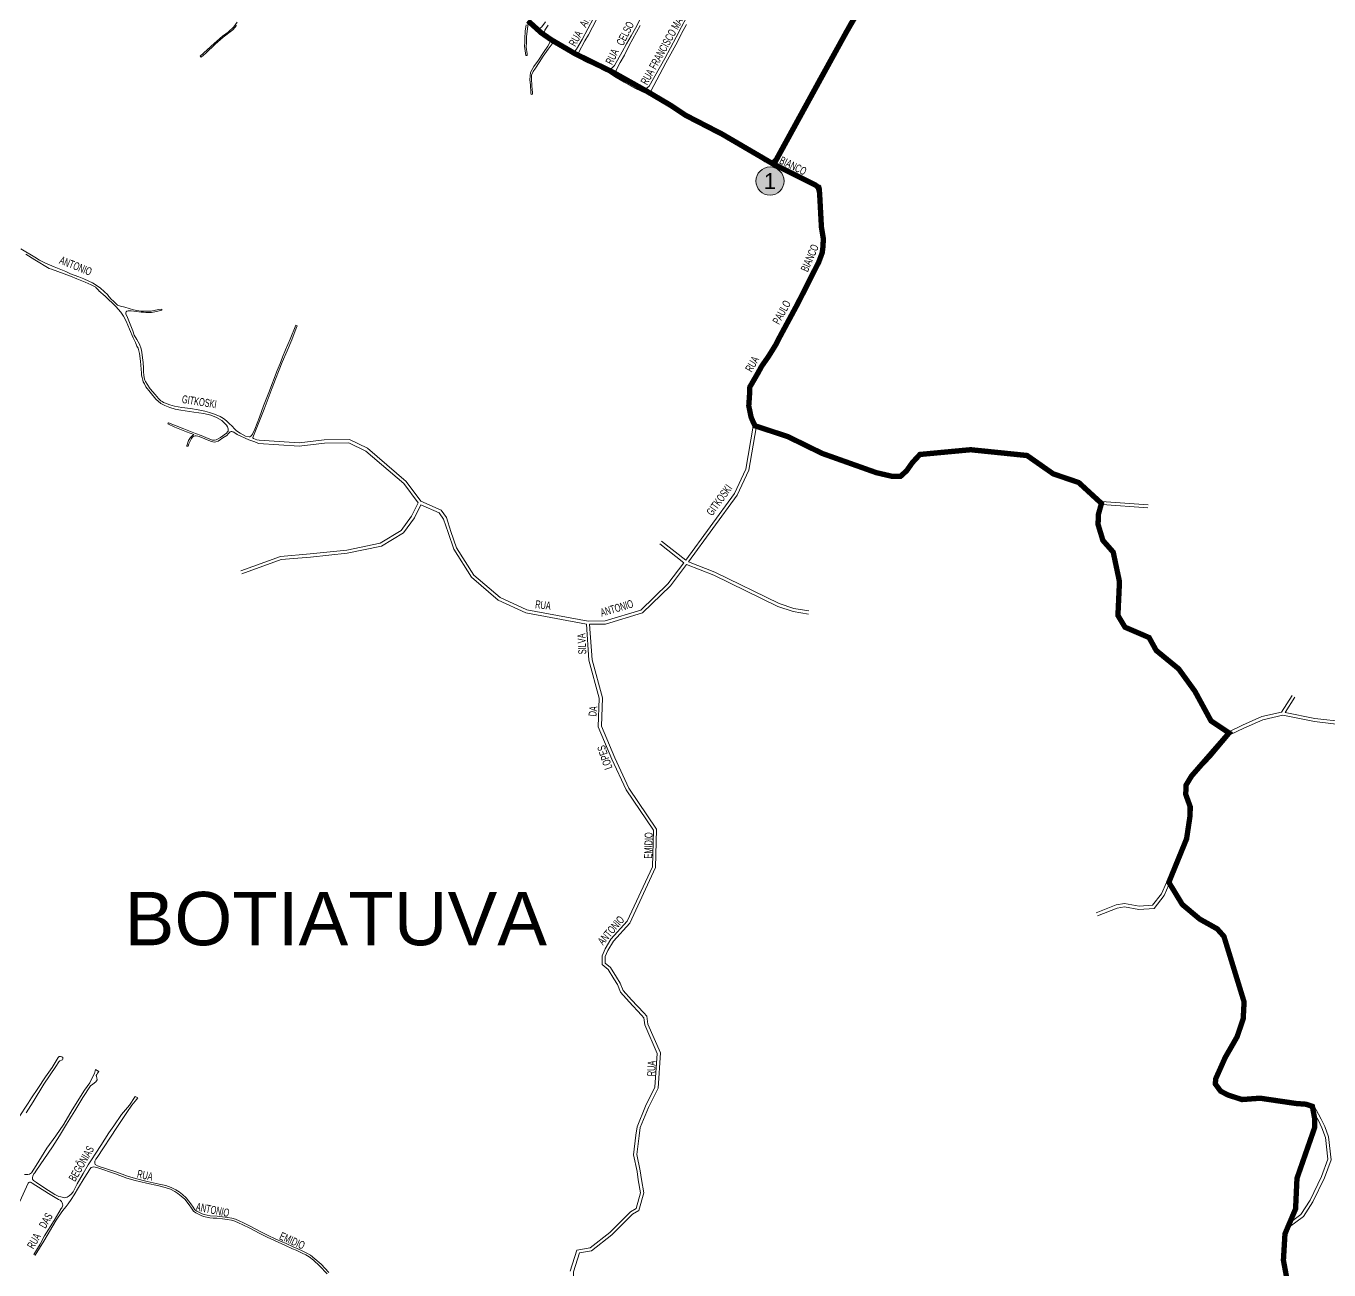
# Model space of a CAD drawing. Header units: millimetres. Extents: x 617885 to 663705, y 7172943 to 7234736.
# Drawn here: x 646972 to 649414, y 7178256 to 7180587 of the extents above; entities that cross this region are included whole.
import ezdxf
from ezdxf.enums import TextEntityAlignment as Align

# ---------------------------------------------------------------- set-up
doc = ezdxf.new("R2010")
doc.units = ezdxf.units.MM
doc.layers.add('BAIRROS', color=12, linetype='Continuous')
doc.layers.add('CMEI', color=51, linetype='Continuous')
doc.layers.add('TOP_VIAS 10.000', color=7, linetype='Continuous', lineweight=9)
doc.layers.add('VIAS', color=7, linetype='Continuous', lineweight=5)
doc.styles.add('LDUP', font='LDUP.SHX')
doc.styles.get("Standard").update_dxf_attribs({"font": 'arial.ttf'})

msp = doc.modelspace()

# ---------------------------------------------------------------- hatches: boundary and pattern name
at = {"layer": 'CMEI', "true_color": 0xffff99}
h = msp.add_hatch(color=51, dxfattribs=at)
edge = h.paths.add_edge_path()
edge.add_arc((648366.5, 7180296.7), 26.4, 0, 360)

# ---------------------------------------------------------------- linework, layer by layer
at = {"layer": 'BAIRROS', "lineweight": 40, "ltscale": 0.3, "const_width": 10}
for points in [[(648564.8, 7180670.8), (648517.9, 7180590.7), (648462.1, 7180490), (648377.5, 7180335.6), (648370.5, 7180329.9), (648277.1, 7180384.5), (648208.6, 7180419.8), (648180.6, 7180438.4), (648135.2, 7180465.2), (648072.1, 7180500.6), (648001.3, 7180535.3), (647957, 7180561.1), (647937.3, 7180574.8), (647912.6, 7180597.2)], [(649338.3, 7178224.2), (649328.9, 7178274.5), (649331.8, 7178323.8), (649351.7, 7178370.7), (649354.3, 7178427.9), (649387.2, 7178522.3), (649387.5, 7178539.7), (649383.2, 7178562.8), (649371.3, 7178566.8), (649352.6, 7178568.2), (649285.1, 7178578.1), (649251.2, 7178575.6), (649225.3, 7178584), (649211.3, 7178591.2), (649201.3, 7178604.7), (649201.9, 7178614.2), (649219.7, 7178654.2), (649242, 7178693), (649253.5, 7178726.8), (649255.2, 7178758.5), (649217.4, 7178881.3), (649204.8, 7178895.4), (649171.8, 7178913.9), (649139.4, 7178941.1), (649114.1, 7178982.7), (649147.4, 7179064.2), (649154, 7179108), (649154.1, 7179124.3), (649145.8, 7179147.4), (649146.4, 7179164.8), (649156.8, 7179182), (649227.1, 7179262.6), (649193.3, 7179285), (649163.1, 7179340.5), (649132.6, 7179382.6), (649090.5, 7179417.1), (649077.1, 7179441.3), (649031.9, 7179460.7), (649018.7, 7179482.8), (649021.6, 7179545.9), (649009.9, 7179601.3), (648990.5, 7179623.4), (648981.4, 7179653.3), (648982.1, 7179672.1), (648987.8, 7179692.7), (648945.2, 7179731.8), (648897.4, 7179748.1), (648848.3, 7179782.4), (648742.5, 7179793.3), (648647.5, 7179784.4), (648633.3, 7179769.1), (648622.8, 7179754.1), (648611.5, 7179743.7), (648594.3, 7179743.7), (648565.8, 7179750.3), (648464.2, 7179786.4), (648399.7, 7179818), (648338.3, 7179838.1), (648333, 7179849.6), (648330.9, 7179854.9), (648326.7, 7179875.5), (648328.3, 7179898.8), (648328.7, 7179910.8), (648344, 7179937.2), (648350.7, 7179949.5), (648363.9, 7179968.4), (648377, 7179989.5), (648383.9, 7180003), (648418.7, 7180067.5), (648457.9, 7180145), (648464.4, 7180162.5), (648465.9, 7180174.8), (648466.4, 7180189.1), (648462.9, 7180210.2), (648459.4, 7180275.3), (648457.2, 7180284.3), (648452.4, 7180288.8), (648373.7, 7180328.3), (648377.7, 7180335.5), (648510.3, 7180577.2), (648565.1, 7180670.7)], [(649338.3, 7178224.2), (649328.9, 7178274.5), (649331.8, 7178323.8), (649351.7, 7178370.7), (649354.3, 7178427.9), (649387.2, 7178522.3), (649387.5, 7178539.7), (649383.2, 7178562.8), (649371.3, 7178566.8), (649352.6, 7178568.2), (649285.1, 7178578.1), (649251.2, 7178575.6), (649225.3, 7178584), (649211.3, 7178591.2), (649201.3, 7178604.7), (649201.9, 7178614.2), (649219.7, 7178654.2), (649242, 7178693), (649253.5, 7178726.8), (649255.2, 7178758.5), (649217.4, 7178881.3), (649204.9, 7178895.4), (649171.8, 7178913.9), (649139.4, 7178941.1), (649114.1, 7178982.7), (649147.4, 7179064.2), (649154, 7179108), (649154.2, 7179124.3), (649145.8, 7179147.4), (649146.4, 7179164.8), (649156.8, 7179182), (649227.1, 7179262.6), (649193.3, 7179285), (649163.1, 7179340.5), (649132.6, 7179382.6), (649090.5, 7179417.1), (649077.1, 7179441.3), (649031.9, 7179460.7), (649018.7, 7179482.8), (649021.6, 7179545.9), (649009.9, 7179601.3), (648990.5, 7179623.4), (648981.5, 7179653.3), (648982.1, 7179672.1), (648987.8, 7179692.7), (648945.2, 7179731.8), (648897.4, 7179748.1), (648848.3, 7179782.5), (648742.5, 7179793.3), (648647.5, 7179784.4), (648633.3, 7179769.1), (648622.8, 7179754.1), (648611.5, 7179743.7), (648594.3, 7179743.7), (648565.8, 7179750.3), (648464.2, 7179786.4), (648399.7, 7179818), (648338.3, 7179838.1), (648333, 7179849.7), (648330.9, 7179854.9), (648326.7, 7179875.5), (648328.3, 7179898.8), (648328.7, 7179910.8), (648344, 7179937.2), (648350.7, 7179949.5), (648363.9, 7179968.4), (648377, 7179989.5), (648383.9, 7180003), (648418.7, 7180067.5), (648457.9, 7180145), (648464.4, 7180162.5), (648465.9, 7180174.8), (648466.5, 7180189.1), (648462.9, 7180210.2), (648459.4, 7180275.3), (648457.2, 7180284.3), (648452.4, 7180288.8), (648370.8, 7180329.7), (648277.4, 7180384.3), (648208.9, 7180419.7), (648180.9, 7180438.3), (648135.5, 7180465.1), (648072.4, 7180500.5), (648001.6, 7180535.2), (647957.3, 7180561), (647937.5, 7180574.6), (647912.9, 7180597.1)]]:
    msp.add_lwpolyline(points, dxfattribs=at)
at = {"layer": 'CMEI', "color": 7, "lineweight": 5}
msp.add_circle((648366.5, 7180296.7), 26.4, dxfattribs=at)
at = {"layer": 'VIAS', "color": 253, "flags": 128}
for points in [[(647366.7, 7180588.4), (647359.5, 7180580.1), (647341.2, 7180566.3), (647326.6, 7180553.4), (647308.9, 7180536.7), (647300.4, 7180528.9), (647298.3, 7180530.8), (647324.8, 7180554.8), (647339.9, 7180568.3), (647351, 7180576), (647361.2, 7180585.7), (647367.4, 7180594.4)], [(647913.1, 7180593.4), (647912.1, 7180582.3), (647910.3, 7180567.7), (647909.8, 7180556.4), (647909.7, 7180547.6), (647911, 7180535.4), (647911.4, 7180532.1), (647908.5, 7180532), (647907.3, 7180540.6), (647906.4, 7180549.4), (647906.7, 7180556.4), (647907.2, 7180564.1), (647907.8, 7180577.6), (647909.3, 7180589.4)], [(648439.8, 7180115.1), (648446.6, 7180128.2), (648457.1, 7180151.4), (648459.3, 7180158.1), (648461.1, 7180164.9), (648462.8, 7180173.8), (648463.3, 7180184.1), (648463.1, 7180191.1), (648461.9, 7180200.6), (648460.3, 7180211.2), (648458, 7180247.8), (648457.1, 7180262.4), (648456.2, 7180271.2), (648455.3, 7180277.9), (648453.9, 7180281.6), (648451.6, 7180285.2), (648449.2, 7180287.6), (648440.6, 7180292.3), (648413.1, 7180306.5), (648375.2, 7180324), (648357, 7180332.9), (648351.1, 7180336.5), (648319.1, 7180356.7), (648314, 7180360.3), (648299.5, 7180369.2), (648290.5, 7180373.6), (648282.4, 7180378.1), (648276.2, 7180380.5), (648271.1, 7180384.4), (648267.6, 7180386.2), (648253.2, 7180393.5), (648228.7, 7180406.9), (648201.5, 7180422), (648200, 7180423), (648179.3, 7180436.3), (648156.8, 7180448.6), (648134.9, 7180461), (648127.3, 7180464.1), (648112, 7180471.5), (648093.4, 7180481.8), (648078.4, 7180490.8), (648065.6, 7180498.9), (648054, 7180504.6), (648038.8, 7180512.6), (648028.4, 7180517.1), (648023.9, 7180518.9), (648008.1, 7180526.9), (647997.6, 7180532.9), (647986.1, 7180540.7), (647974.4, 7180548.2), (647966.7, 7180552.8), (647959.8, 7180556.6), (647950.4, 7180544.2), (647941.4, 7180530.5), (647933.9, 7180519.2), (647926.7, 7180508.6), (647922.5, 7180502.3), (647919.7, 7180495.4), (647919.4, 7180488.9), (647920.1, 7180475.4), (647921, 7180462.3), (647921.1, 7180459.6), (647918.5, 7180459.1), (647918.4, 7180461.9), (647917.4, 7180477.2), (647916.5, 7180486.6), (647916.9, 7180494.2), (647917.8, 7180500.4), (647924, 7180511.2), (647932.3, 7180523.4), (647941.8, 7180537.6), (647949.8, 7180549.5), (647953.8, 7180556.6), (647954.2, 7180558.4), (647946.2, 7180564.1), (647933.8, 7180573.2), (647925.1, 7180581.5), (647917.5, 7180590)], [(648445.1, 7180112.3), (648454.5, 7180130.2), (648459.8, 7180142.8), (648465.4, 7180158.5), (648467.8, 7180167), (648468.7, 7180170.8), (648468.6, 7180176.6), (648468.5, 7180185.7), (648468, 7180196.4), (648467.6, 7180202.7), (648465.8, 7180218.8), (648463.7, 7180241.3), (648463.3, 7180257), (648462.9, 7180282), (648462.6, 7180284.4), (648461.9, 7180287.2), (648460, 7180288.8), (648456.6, 7180290.3), (648437.7, 7180299.8), (648397.3, 7180319.6), (648377.5, 7180329.8), (648417, 7180405.1), (648448.2, 7180458.6), (648476, 7180509.7), (648489.9, 7180533.4), (648524.9, 7180594)], [(646962.3, 7180169.8), (646988.7, 7180154.1), (646997.1, 7180148.7), (647008.2, 7180142.8), (647024.8, 7180135.9), (647046.6, 7180127), (647055.5, 7180123.2), (647071.2, 7180117.3), (647080, 7180113.8), (647089.9, 7180109.3), (647096.3, 7180106.2), (647105.4, 7180100.7), (647111.8, 7180096.3), (647125, 7180083.8), (647125.3, 7180083.1), (647131.1, 7180076.2), (647136.3, 7180071.1), (647140.4, 7180067.4), (647143.6, 7180064.2), (647148.7, 7180062.4), (647156.9, 7180060.3), (647165.3, 7180057.7), (647173.4, 7180055.6), (647179.8, 7180054.4), (647188, 7180053.2), (647194.3, 7180052.9), (647200.3, 7180052.8), (647206.5, 7180053.2), (647214.3, 7180054.8), (647220.9, 7180056), (647226.5, 7180056.9), (647226.6, 7180054.5), (647216.7, 7180052.3), (647206.8, 7180050.5), (647201.1, 7180050.2), (647196.4, 7180050.3), (647192.2, 7180050.9), (647187.9, 7180051.3), (647169.3, 7180053.7), (647165.3, 7180053.8), (647163.3, 7180053.7), (647161.1, 7180052.9), (647159.5, 7180051.6), (647158.9, 7180050.2), (647159, 7180048.8), (647159.2, 7180047.7), (647162, 7180041.1), (647167.4, 7180028.7), (647172.1, 7180016.3), (647174.9, 7180008.2), (647179.7, 7179999.8), (647184.4, 7179991), (647187.6, 7179982.2), (647189, 7179975.8), (647190.5, 7179965.5), (647191.2, 7179956.8), (647192, 7179946.4), (647192.4, 7179939), (647193, 7179933), (647193.3, 7179928.5), (647193.9, 7179925.5), (647194.4, 7179923.9), (647195.9, 7179920.9), (647199.1, 7179915.9), (647204.9, 7179907.5), (647214.2, 7179897), (647220.2, 7179889.1), (647224.7, 7179885), (647227.1, 7179883.5), (647229.4, 7179881.7), (647233.4, 7179880.3), (647241.6, 7179877.5), (647250.1, 7179875.2), (647263.7, 7179872.7), (647279.9, 7179870.4), (647294.4, 7179868), (647307.1, 7179865.8), (647315.7, 7179863.2), (647325.5, 7179860), (647335.6, 7179855.7), (647342, 7179852), (647348, 7179847.5), (647352.7, 7179842.5), (647358.6, 7179837.2), (647362.9, 7179832.6), (647366.7, 7179828.6), (647373.4, 7179824.5), (647383.6, 7179818.9), (647390.3, 7179817.4), (647391.7, 7179817.7), (647393.5, 7179818.6), (647394.7, 7179819.7), (647396.4, 7179822.4), (647400.7, 7179831.7), (647409.8, 7179854.3), (647417.3, 7179875.8), (647427.1, 7179900.6), (647442.9, 7179941.7), (647448.3, 7179955.1), (647452.9, 7179966.9), (647458.4, 7179980.4), (647467, 7180000.4), (647477.6, 7180026.9), (647480, 7180025.2), (647478.3, 7180020.9), (647470.3, 7179999.4), (647461.4, 7179978.6), (647452.2, 7179957.6), (647446.7, 7179943.1), (647439.8, 7179925.6), (647433.4, 7179909.1), (647418.4, 7179869.4), (647397.2, 7179816.1), (647397.2, 7179815.8), (647398, 7179814.5), (647401.2, 7179813.2), (647404.8, 7179812), (647408.7, 7179811.1)], [(647407.6, 7179805.1), (647400.5, 7179807.9), (647389.6, 7179812.1), (647367.4, 7179821.9), (647361.2, 7179825.9), (647360, 7179826.7), (647358.9, 7179827.1), (647357.4, 7179827.2), (647356.2, 7179827.2), (647354.7, 7179826.9), (647353.8, 7179826.4), (647352.9, 7179825.1), (647351.7, 7179823.5), (647348.4, 7179820.2), (647340.9, 7179815.7), (647332.3, 7179809.3), (647327.5, 7179807.9), (647324.4, 7179807.6), (647317.9, 7179809.5), (647296.4, 7179818.2), (647293.8, 7179819), (647291.1, 7179819.3), (647288.7, 7179819.2), (647286.5, 7179818.6), (647284.6, 7179817.3), (647283.1, 7179816), (647281.8, 7179814.2), (647279.3, 7179809.6), (647277.2, 7179804.5), (647276.1, 7179800), (647272.9, 7179800), (647273.1, 7179800.6), (647276.2, 7179810.7), (647280.1, 7179816.2), (647283.3, 7179819.2), (647286.4, 7179821.8), (647273, 7179827), (647251.1, 7179835.8), (647237.8, 7179841.9), (647238.9, 7179843.8), (647267.5, 7179832.2), (647289.6, 7179824), (647300.4, 7179820), (647313.6, 7179814.3), (647321.7, 7179811.5), (647325.1, 7179810.9), (647328.2, 7179811.7), (647331, 7179813.1), (647336.3, 7179816), (647348, 7179824.5), (647349.6, 7179826.6), (647350.9, 7179828.3), (647351, 7179830.3), (647350.9, 7179832.5), (647349.6, 7179836.4), (647347.8, 7179839.1), (647339.2, 7179848), (647329.1, 7179853.6), (647318.1, 7179857.8), (647305, 7179860.9), (647286.6, 7179863.5), (647262.2, 7179867.5), (647251.7, 7179869.6), (647241.4, 7179872.3), (647232.4, 7179875.9), (647224.7, 7179880.2), (647215.5, 7179888), (647204.3, 7179901), (647196.7, 7179911.2), (647193.7, 7179916.8), (647191.6, 7179920.3), (647190.6, 7179923.9), (647190, 7179926.2), (647189.4, 7179928.6), (647188.4, 7179932.9), (647188.2, 7179936.5), (647187.4, 7179951.9), (647186.6, 7179959), (647184.5, 7179973.5), (647181.9, 7179983.3), (647179.7, 7179987.5), (647176.9, 7179994.1), (647173, 7180003.1), (647166.1, 7180019), (647159.9, 7180033.9), (647154.9, 7180043.7), (647149.7, 7180051), (647140, 7180061.5), (647120, 7180081.1), (647108.4, 7180091.3), (647108.4, 7180091.4), (647102.9, 7180097.3), (647102.6, 7180097.8), (647101.6, 7180098.5), (647094, 7180102.3), (647082.6, 7180107.5), (647067.3, 7180113.8), (647055.5, 7180118.3), (647019.9, 7180131.9), (647015.4, 7180133), (646988.7, 7180148.9), (646971.4, 7180159.8)], [(646957.7, 7178541.5), (646975.6, 7178569.1), (646982.3, 7178579.1), (646994.3, 7178596), (647008.3, 7178618), (647020.7, 7178635.8), (647032, 7178654.2), (647033.9, 7178656.3), (647036.7, 7178656.3), (647039.1, 7178655.5), (647040.9, 7178654.2), (647041.2, 7178651.4), (647040.3, 7178649.8), (647038.6, 7178649.6), (647035.1, 7178648.2), (647033.2, 7178646.2), (647027.5, 7178637.5), (647005.5, 7178604.1), (646985.1, 7178571.6), (646971.9, 7178550.8)], [(646969.2, 7178435.3), (646972.2, 7178434.9), (646975, 7178435), (646978.4, 7178435.8), (646981.9, 7178438.4), (646990.9, 7178452.1), (647011.1, 7178484.4), (647027.5, 7178507.3), (647043, 7178529.5), (647058.6, 7178556.4), (647081.6, 7178592.9), (647091.4, 7178607.1), (647096.8, 7178617.8), (647100, 7178624.1), (647101.9, 7178631.7), (647108.4, 7178628.4), (647105.8, 7178625.2), (647104.4, 7178622.8), (647103.4, 7178620.7), (647103.7, 7178618.8), (647104.8, 7178616.2), (647105.1, 7178612.6), (647102.7, 7178608.9), (647097.4, 7178604.6), (647092.9, 7178601.1), (647078.4, 7178579.6), (647063.4, 7178554.5), (647047.6, 7178529.3), (647034.4, 7178507.8), (647021.3, 7178486.8), (646990.4, 7178441.3), (646988.3, 7178438.1), (646986.5, 7178436.3), (646984.9, 7178431.8), (646984.2, 7178429.8), (646984.1, 7178426.7), (646985.9, 7178424), (646991.4, 7178420.1), (647007.1, 7178409.6), (647025.8, 7178397.8), (647033.4, 7178393.6), (647037.4, 7178393), (647044.3, 7178391.4), (647049.2, 7178392.9), (647052.7, 7178395), (647056.4, 7178398.2), (647060.1, 7178402.9), (647067.8, 7178417.4), (647079.2, 7178437.1), (647088.4, 7178453.1), (647094.9, 7178462.9), (647102.6, 7178474.9), (647112.2, 7178489.2), (647127.2, 7178513), (647136.8, 7178526.1), (647151, 7178547.6), (647165.6, 7178565.2), (647176.6, 7178581.5), (647181.2, 7178578.8), (647176.2, 7178572.6), (647170, 7178565.1), (647160.6, 7178551.5), (647142.2, 7178523.5), (647105, 7178467), (647102.8, 7178464.1), (647100.9, 7178460.4), (647100.7, 7178458.5), (647100.7, 7178456.4), (647101.4, 7178453.7), (647105.7, 7178451.3), (647110.9, 7178449.7), (647120.9, 7178446.4), (647142, 7178439.2), (647162.3, 7178432), (647177.2, 7178427.7), (647198.7, 7178422.3), (647221.5, 7178417.3), (647234, 7178414.3), (647244, 7178410.9), (647252.6, 7178406.7), (647258.9, 7178402.7), (647265.4, 7178397.4), (647272.1, 7178391.3), (647281, 7178380.2), (647284.9, 7178374.1), (647288.4, 7178369), (647292.2, 7178366.2), (647301.9, 7178361.6), (647305.8, 7178360.3), (647317.1, 7178357.8), (647329.9, 7178356.8), (647340.5, 7178355.7), (647349.4, 7178354.5), (647357.6, 7178353.2), (647364.4, 7178351.4), (647371.4, 7178348.3), (647379.8, 7178344.4), (647393.1, 7178337.9), (647410.9, 7178328.6), (647425.5, 7178320.9), (647439, 7178314.7), (647453, 7178308.6), (647459.7, 7178305.7), (647472.9, 7178299.6), (647479.9, 7178296.7), (647491, 7178291.2), (647498.3, 7178287.6), (647504.9, 7178283.7), (647513.3, 7178277.3), (647524.9, 7178267), (647539.4, 7178251.8)]]:
    msp.add_lwpolyline(points, dxfattribs=at)
at = {"layer": 'VIAS', "color": 253, "ltscale": 0.3}
for points in [[(647945.4, 7180595), (647938.9, 7180585.5), (647935.7, 7180583), (647931.6, 7180583.5), (647929.5, 7180585.4), (647916.6, 7180597.8)], [(648035.9, 7180601.9), (648014.2, 7180561.8), (648003.9, 7180543.6), (648001.4, 7180540.7), (647999.4, 7180540.6), (647998.1, 7180540.9), (647969.6, 7180558.3), (647945.7, 7180572.2), (647943.9, 7180576), (647944.5, 7180579.6), (647950.7, 7180589)], [(648122.3, 7180598.7), (648114.2, 7180583.1), (648106.1, 7180568.6), (648097.8, 7180553.6), (648089.6, 7180538.8), (648075.3, 7180513.5), (648069.5, 7180507.4), (648066, 7180507.5), (648052.7, 7180513.1), (648027.9, 7180524.8), (648009.9, 7180532.9), (648007.6, 7180537.3), (648019.6, 7180559.2), (648026.1, 7180570.7), (648041.2, 7180599.4)], [(648210.2, 7180603.5), (648200.9, 7180585.9), (648200, 7180584.2), (648190.9, 7180566.2), (648169.2, 7180526.1), (648140.1, 7180474.4), (648136.3, 7180471.2), (648132.6, 7180470.2), (648129.2, 7180470.2), (648107.1, 7180482.9), (648082.2, 7180497.8), (648078.2, 7180501.5), (648078.3, 7180504.6), (648085.7, 7180518.6), (648093.8, 7180532.9), (648102.5, 7180550.9), (648123, 7180588.3)], [(646960.3, 7178384.6), (646975.9, 7178418.7), (646977.2, 7178420.3), (646978.7, 7178421), (646980, 7178420.9), (646981.5, 7178420.2), (646983.2, 7178419.2), (647013.9, 7178399.6), (647032.6, 7178388.5), (647036.1, 7178386.8), (647038.3, 7178384.3), (647039.4, 7178382.3), (647040.3, 7178380.4), (647040.6, 7178377.4), (647040.4, 7178375.6), (647039.1, 7178372.4), (647038, 7178371.6), (647024.5, 7178348.7), (647006.8, 7178320.4), (646998.3, 7178304.5), (646986.4, 7178285.3), (646989.2, 7178283.8), (647005.3, 7178310.2), (647028.4, 7178349.3), (647039.2, 7178365.1), (647043.7, 7178370.5), (647047, 7178375.3), (647050.8, 7178380.2), (647056.4, 7178388.5), (647061.9, 7178397.1), (647070.3, 7178410.7), (647080.8, 7178428.3), (647087.6, 7178439), (647091.7, 7178445.3), (647094, 7178448.1), (647099.1, 7178449.5), (647101.3, 7178449.1), (647104.4, 7178448.4), (647106.3, 7178447.9), (647139.8, 7178436.3), (647161.1, 7178428.5), (647176.2, 7178424), (647197.9, 7178418.6), (647220.7, 7178413.6), (647232.9, 7178410.7), (647242.6, 7178407.5), (647250.7, 7178403.4), (647256.7, 7178399.6), (647262.9, 7178394.6), (647269.3, 7178388.7), (647277.9, 7178378), (647281.8, 7178372), (647285.7, 7178366.4), (647290.2, 7178363), (647300.5, 7178358.1), (647304.8, 7178356.7), (647316.5, 7178354.1), (647322.8, 7178353.5), (647325.8, 7178353), (647329.6, 7178353), (647340.1, 7178351.9), (647348.9, 7178350.8), (647356.8, 7178349.6), (647363.1, 7178347.8), (647369.9, 7178344.8), (647378.2, 7178341), (647391.4, 7178334.5), (647409.1, 7178325.3), (647423.8, 7178317.6), (647437.5, 7178311.3), (647451.5, 7178305.1), (647458.1, 7178302.2), (647471.4, 7178296.1), (647478.3, 7178293.2), (647489.3, 7178287.8), (647496.5, 7178284.3), (647502.8, 7178280.6), (647510.9, 7178274.3), (647522.3, 7178264.3), (647536.7, 7178249.2)]]:
    msp.add_lwpolyline(points, dxfattribs=at)
at = {"layer": 'VIAS', "color": 253}
for points in [[(648520.8, 7180602.3), (648490, 7180544.4), (648460.8, 7180495.2), (648430.7, 7180437.7), (648410.3, 7180401.6), (648389.1, 7180362.6), (648374.2, 7180337.8), (648371.5, 7180336.1), (648367.6, 7180335.2), (648363.8, 7180335.1), (648349, 7180343.1), (648327.5, 7180356.9), (648304.4, 7180371.2), (648282.3, 7180384.1), (648248.2, 7180401.6), (648212.9, 7180420), (648200, 7180428.2), (648178.3, 7180442), (648144.8, 7180459.7), (648141.9, 7180462), (648142.9, 7180465.3), (648171.4, 7180518.2), (648192.9, 7180557.6), (648200, 7180571.9), (648200.8, 7180573.5), (648209.8, 7180590.3)], [(648163.4, 7179621.8), (648208.5, 7179586.3), (648299.9, 7179711), (648321, 7179756.7), (648335.1, 7179837.5), (648328.2, 7179853.8), (648323.7, 7179875.2), (648325.6, 7179911.2), (648347.2, 7179949.9), (648370.3, 7179984.3), (648407.6, 7180053.2), (648439.8, 7180115.1)], [(648445.1, 7180112.3), (648412.9, 7180050.4), (648375.4, 7179981.2), (648352.3, 7179946.7), (648331.5, 7179909.5), (648329.7, 7179875.7), (648333.9, 7179855.7), (648340.4, 7179840.3), (648399.9, 7179821.7), (648463.5, 7179789.9), (648554.4, 7179757.3)], [(648552.4, 7179751.6), (648461.1, 7179784.4), (648397.6, 7179816.1), (648340.6, 7179834), (648326.8, 7179754.9), (648305.1, 7179707.9), (648213.8, 7179583.4), (648263.3, 7179563.7), (648383.6, 7179505.4), (648411.2, 7179495.9), (648439.5, 7179491.1)], [(647407.6, 7179805.1), (647483.8, 7179799.9), (647531.1, 7179805.8), (647576.7, 7179806.5), (647608.9, 7179790.8), (647679.8, 7179729.8), (647706.8, 7179693.9), (647694.7, 7179668.7), (647675.2, 7179642.2), (647636, 7179618.1), (647573, 7179605.3), (647504.8, 7179598.2), (647449, 7179593.5), (647374.3, 7179566.2)], [(647408.7, 7179811.1), (647483.7, 7179805.9), (647530.7, 7179811.8), (647578.1, 7179812.5), (647612.2, 7179795.9), (647684.2, 7179734), (647712.2, 7179696.6), (647750, 7179680.1), (647760.2, 7179666.1), (647768.5, 7179639.8), (647779, 7179609.5), (647811.6, 7179558.3), (647860.5, 7179516.5), (647910.5, 7179493.2), (648025.4, 7179472.2), (648057.4, 7179472.6), (648124.2, 7179492.8), (648175.2, 7179542), (648204.9, 7179581.5), (648159.7, 7179617.1)], [(648565.4, 7179747.3), (648552.4, 7179751.6), (648461.1, 7179784.4)], [(648463.5, 7179789.9), (648554.4, 7179757.3), (648567, 7179753.1), (648593.5, 7179747.1)], [(648593.5, 7179747.1), (648609.7, 7179746.5), (648619.6, 7179755.3), (648629.2, 7179768.5), (648637.3, 7179777.8), (648645.4, 7179786.6), (648670.3, 7179789.2), (648686.2, 7179791.6), (648744.6, 7179796.3), (648849.8, 7179785.2), (648898.3, 7179751), (648946.7, 7179734.6), (648988.1, 7179696.5), (649075.2, 7179690.3)], [(648686.9, 7179785.7), (648671.1, 7179783.2), (648648.3, 7179780.9), (648641.8, 7179773.8), (648633.9, 7179764.8), (648624, 7179751.2)], [(648744.6, 7179790.2), (648686.9, 7179785.7)], [(648943.6, 7179729.3), (648895.6, 7179745.6), (648847.6, 7179779.4), (648744.6, 7179790.2)], [(648624, 7179751.2), (648611.9, 7179740.4), (648592.7, 7179741.1), (648565.4, 7179747.3)], [(648983.5, 7179692.5), (648943.6, 7179729.3)], [(647376.4, 7179560.6), (647450.3, 7179587.6), (647505.4, 7179592.2), (647573.9, 7179599.3), (647638.3, 7179612.4), (647679.3, 7179637.7), (647699.9, 7179665.5), (647711.7, 7179690.3), (647746.1, 7179675.3), (647754.7, 7179663.4), (647762.9, 7179637.9), (647773.6, 7179606.9), (647807, 7179554.4), (647857.2, 7179511.4), (647908.7, 7179487.5), (648022.3, 7179466.6), (648027, 7179398.8), (648046.5, 7179327.8), (648044.7, 7179274.3), (648069.9, 7179213.3), (648096.7, 7179156.1), (648147.8, 7179080.3), (648146.1, 7179011.8), (648098.5, 7178909.7), (648068.4, 7178876.1), (648057.5, 7178857.9), (648051.8, 7178844.7), (648051.8, 7178828.5), (648063.2, 7178819), (648073.6, 7178801.6), (648080.6, 7178791.2), (648086, 7178776.8)], [(648978.1, 7179651.4), (648979.3, 7179672.5), (648983.5, 7179692.5)], [(649345.4, 7179333), (649325.6, 7179301.5), (649288.2, 7179293.1), (649252, 7179277.2), (649228, 7179265.5), (649194.4, 7179288.4), (649163.8, 7179344.6), (649134.3, 7179385.6), (649092.3, 7179419.5), (649079.2, 7179444.2), (649049, 7179457.6), (649033.6, 7179463.7), (649021.7, 7179483.1), (649024.9, 7179547.4), (649012.2, 7179603.5), (648992.8, 7179625.6), (648984.2, 7179652.2), (648985.3, 7179671.7), (648989.2, 7179690.4), (649074.7, 7179684.4)], [(649006.6, 7179600.7), (648987.5, 7179622.6), (648978.1, 7179651.4)], [(649015.6, 7179481.6), (649018.9, 7179546.9), (649006.6, 7179600.7)], [(648135.9, 7178731.8), (648129.9, 7178737.8), (648106.8, 7178762.6), (648091.2, 7178779.9), (648085.9, 7178793.9), (648078.7, 7178804.8), (648067.8, 7178823), (648057.8, 7178831.3), (648057.8, 7178843.5), (648062.8, 7178855.2), (648073.2, 7178872.5), (648103.6, 7178906.4), (648152, 7179010.4), (648153.9, 7179082.1), (648101.9, 7179159.1), (648075.4, 7179215.7), (648050.7, 7179275.4), (648052.5, 7179328.5), (648032.9, 7179399.8), (648028.3, 7179466.2), (648058.4, 7179466.6), (648127.3, 7179487.4), (648179.7, 7179538), (648210.1, 7179578.4), (648260.9, 7179558.2), (648381.3, 7179499.8), (648409.7, 7179490), (648438.5, 7179485.2)], [(649029.6, 7179458.9), (649015.6, 7179481.6)], [(649046.7, 7179452), (649029.6, 7179458.9)], [(649074.8, 7179439.5), (649046.7, 7179452)], [(649087.6, 7179415.6), (649074.8, 7179439.5)], [(649129.9, 7179381.5), (649087.6, 7179415.6)], [(649158.7, 7179341.4), (649129.9, 7179381.5)], [(649189.8, 7179284.3), (649158.7, 7179341.4)], [(649491.5, 7179307.6), (649444.5, 7179283.3), (649387.8, 7179289.8), (649332.3, 7179301), (649350.4, 7179329.8)], [(649443.6, 7179277.3), (649386.9, 7179283.9), (649327.5, 7179295.8), (649290.1, 7179287.4), (649254.5, 7179271.8), (649229.6, 7179259.7), (649193.6, 7179216.6), (649158.4, 7179179.5), (649148.9, 7179163.7), (649148.9, 7179148.2)], [(649153.6, 7179183.1), (649189.1, 7179220.6), (649223.3, 7179261.5), (649189.8, 7179284.3)], [(649142.9, 7179165.3), (649153.6, 7179183.1)], [(649148.9, 7179148.2), (649157.3, 7179124.7), (649157.3, 7179110.5), (649153.9, 7179088.4), (649150.5, 7179062.9), (649143.6, 7179044.1), (649117.3, 7178984.9), (649141.1, 7178943.9), (649167.2, 7178920.7), (649205.2, 7178898.8), (649205.8, 7178898.3), (649218, 7178886.2), (649228.4, 7178855.1), (649245.7, 7178800.3), (649258, 7178759.3), (649257, 7178726.9), (649245.6, 7178693.8), (649224.2, 7178656.1), (649205.1, 7178615.3), (649203.6, 7178607.8), (649211.6, 7178594.9), (649223.5, 7178588.1), (649234.2, 7178584.5), (649248.3, 7178579.3), (649263.9, 7178579.3), (649280.4, 7178581.1), (649304.5, 7178579.2), (649348.2, 7178572), (649370.2, 7178570.1), (649385, 7178565.9), (649399.9, 7178539), (649406.3, 7178524.9), (649413.6, 7178505.9), (649418.4, 7178462.8), (649406.1, 7178428.8), (649384.1, 7178383.8), (649366.3, 7178356.2), (649340.6, 7178337.1), (649334.4, 7178323.5)], [(649142.9, 7179147.2), (649142.9, 7179165.3)], [(649151.3, 7179110.9), (649151.3, 7179123.6), (649142.9, 7179147.2)], [(649148, 7179089.3), (649151.3, 7179110.9)], [(648978, 7178925.7), (649015.4, 7178940.3), (649030.7, 7178942.7), (649058.2, 7178938.1), (649083.7, 7178939.7), (649100.2, 7178961.2), (649138.1, 7179046.3), (649144.6, 7179064.4), (649148, 7179089.3)], [(649100.2, 7178961.2), (649138.1, 7179046.3)], [(649303.8, 7178573.3), (649280.5, 7178575.1), (649264.3, 7178573.3), (649247.2, 7178573.3), (649232.2, 7178578.9), (649221, 7178582.6), (649207.4, 7178590.4), (649197.2, 7178606.6), (649199.4, 7178617.2), (649218.8, 7178658.9), (649240.1, 7178696.3), (649251, 7178728), (649252, 7178758.5), (649239.9, 7178798.6), (649222.7, 7178853.3), (649212.8, 7178883), (649201.9, 7178893.8), (649163.6, 7178915.8), (649136.3, 7178940.1), (649114.3, 7178978.1), (649105.4, 7178958.1), (649086.8, 7178933.9), (649057.8, 7178932), (649030.7, 7178936.6), (649017, 7178934.5), (648980.1, 7178920.1)], [(648086, 7178776.8), (648102.4, 7178758.5), (648125.6, 7178733.6), (648130.2, 7178729), (648131.9, 7178715.3), (648155.2, 7178662), (648150.9, 7178598.5), (648133.2, 7178563.1), (648117.3, 7178524.7), (648115, 7178508.6), (648110.5, 7178472.3), (648117.3, 7178440.6), (648119.5, 7178425), (648123.9, 7178401), (648115.4, 7178371.5), (648104.9, 7178365.2), (648066.2, 7178326.6), (648029.4, 7178297.6), (648004.6, 7178293.5), (647992.1, 7178253.8)], [(647998.1, 7178187.4), (647998.1, 7178252.9), (648009.2, 7178288.2), (648031.9, 7178291.9), (648070.2, 7178322.1), (648108.7, 7178360.5), (648120.6, 7178367.6), (648130, 7178400.7), (648125.4, 7178426), (648123.2, 7178441.7), (648116.6, 7178472.6), (648121, 7178507.8), (648123.1, 7178523.1), (648138.6, 7178560.6), (648156.8, 7178596.8), (648161.3, 7178663), (648137.7, 7178717), (648135.9, 7178731.8)], [(649152.7, 7177460.3), (649147.3, 7177490.1), (649141.9, 7177562.9), (649139.1, 7177644.7), (649193.2, 7177720.3), (649196.1, 7177736.8), (649177.7, 7177822.8), (649179.4, 7177927.9), (649205, 7178014.7), (649236.3, 7178047), (649274, 7178091.5), (649335.3, 7178142.5), (649335.3, 7178225.5), (649326.1, 7178273.6), (649328.4, 7178324.9), (649349, 7178372.9), (649351.3, 7178430), (649376, 7178502.8), (649381.4, 7178515.5), (649384.9, 7178525.8), (649384.9, 7178537.7), (649379.9, 7178561.1), (649369.1, 7178564.2)], [(649328.4, 7178324.9), (649335.8, 7178341), (649361.8, 7178360.4), (649378.9, 7178386.8), (649400.5, 7178431.2), (649412.3, 7178463.6), (649407.7, 7178504.5), (649400.8, 7178522.6), (649394.5, 7178536.3), (649380.9, 7178560.8), (649369.1, 7178564.2), (649347.5, 7178566), (649303.8, 7178573.3)], [(649385, 7178565.9), (649390.9, 7178538.4), (649390.9, 7178524.8), (649387, 7178513.4), (649381.6, 7178500.6), (649357.3, 7178428.9), (649355, 7178371.6), (649334.4, 7178323.5), (649332.1, 7178274.1), (649341.3, 7178226.1)]]:
    msp.add_lwpolyline(points, dxfattribs=at)

# ---------------------------------------------------------------- texts
at = {"layer": 'BAIRROS', "lineweight": 40, "ltscale": 0.3}
msp.add_text('BOTIATUVA', height=100, dxfattribs=at).set_placement((647156.8, 7178864.7))
at = {"layer": 'CMEI', "color": 7}
msp.add_text('1', height=30, dxfattribs=at).set_placement((648366.5, 7180296.7), align=Align.MIDDLE_CENTER)
at = {"layer": 'TOP_VIAS 10.000', "color": 251, "style": 'LDUP', "width": 0.69}
for s, rotation, p in [('ANTONIO', 60, (648021.5, 7180583.5)), ('RUA FRANCISCO MARTHAUS', 61.0582, (648136.2, 7180475.6)), ('CELSO', 63, (648091, 7180549)), ('RUA', 61, (648001.6, 7180547.6)), ('RUA', 64, (648070.8, 7180513.5)), ('BIANCO', 334, (648382.6, 7180330.2)), ('BIANCO', 66.5097, (648437.2, 7180125.3)), ('ANTONIO', 338, (647033, 7180142.6)), ('PAULO', 60.8316, (648383.4, 7180026.8)), ('RUA', 59.9502, (648332.1, 7179937.5)), ('GITKOSKI', 351, (647263.3, 7179881.1)), ('GITKOSKI', 53.9952, (648258.2, 7179668.2)), ('RUA', 353.4674, (647925.7, 7179496.5)), ('ANTONIO', 16.422, (648051.1, 7179480.5)), ('SILVA', 92.9896, (648022.3, 7179410.3)), ('DA', 83.4387, (648040.9, 7179292.8)), ('LOPES', 108.8052, (648071.4, 7179197.1)), ('EMIDIO', 88.6981, (648145.5, 7179027)), ('ANTONIO', 49.2749, (648053.5, 7178863.9)), ('RUA', 87.8081, (648151.1, 7178619)), ('BEGÔNIAS', 59.8637, (647063.8, 7178420.6)), ('RUA', 348.5685, (647179.1, 7178429.4)), ('RUA    DAS', 59.8637, (646985.9, 7178294.2)), ('ANTONIO', 348.5685, (647289.4, 7178367.9)), ('EMIDIO', 336.0052, (647445.4, 7178314.3))]:
    msp.add_text(s, height=15, rotation=rotation, dxfattribs=at).set_placement(p)

doc.saveas('drawing.dxf')
